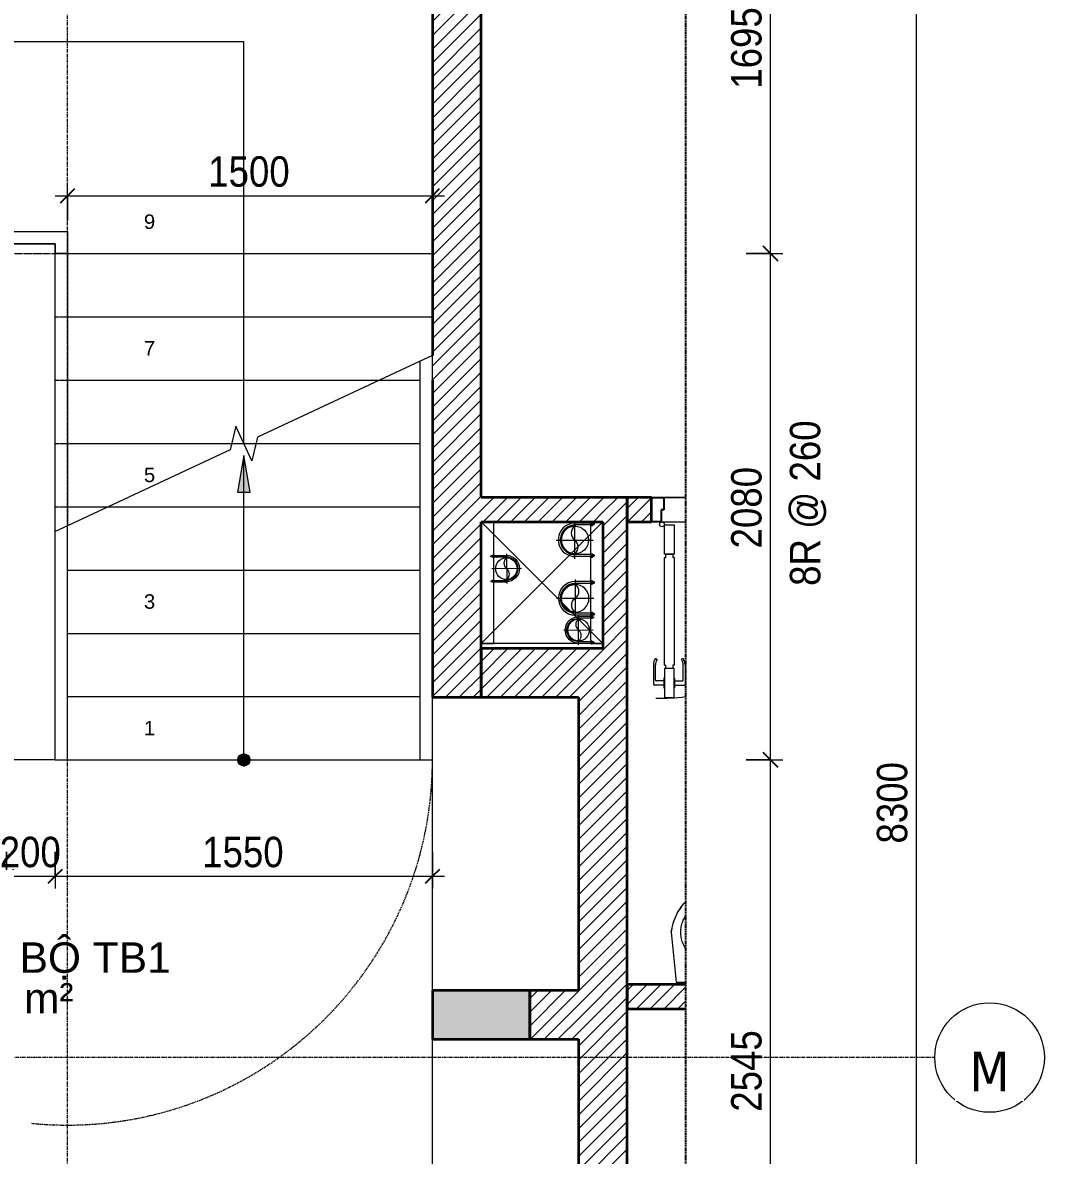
# Model space of a CAD drawing. Header units: millimetres. Extents: x 39389 to 101854, y -4225 to 80933.
# Drawn here: x 71281 to 75478, y 72635 to 77287 of the extents above; entities that cross this region are included whole.
import ezdxf

# ---------------------------------------------------------------- set-up
doc = ezdxf.new("R2010")
doc.units = ezdxf.units.MM
for name, pattern in [('Dash - Tight', [4.5, 3, -1.5]), ('Demolished', [7.14375, 4.7625, -2.38125]), ('Grid Line', [22.225, 12.7, -3.175, 3.175, -3.175]), ('Hidden', [7.14375, 4.7625, -2.38125]), ('IMPORT-CENTER _2_', [40.64, 25.4, -5.08, 5.08, -5.08]), ('Overhead', [3.96875, 2.38125, -1.5875])]:
    doc.linetypes.add(name, pattern=pattern)
for name, color, linetype, lineweight in [('0-3', 250, 'Continuous', 18), ('0-5', 90, 'Continuous', 5), ('A-ANNO-DIMS', 211, 'Continuous', 9), ('A-ANNO-DIMS-50', 211, 'Continuous', 9), ('A-AREA-IDEN', 2, 'Continuous', 9), ('A-DETL-DEMO', 6, 'Demolished', 18), ('A-DETL-GENF-1', 92, 'Dash - Tight', 18), ('A-DETL-GENF-3', 92, 'Hidden', 25), ('A-DETL-GENF-4', 250, 'Continuous', 18), ('A-DOOR-2', 250, 'Continuous', 18), ('A-DOOR-3', 10, 'Continuous', 25), ('A-FLOR-1', 250, 'Continuous', 18), ('A-FLOR-HRAL', 11, 'Continuous', 18), ('A-WALL-1', 113, 'Continuous', 35), ('A-WALL-2', 7, 'Continuous', 35), ('A-WALL-PATT-1', 111, 'Continuous', 18), ('A-WALL-PATT-2', 254, 'Continuous', 18), ('G-IMPT', 8, 'Continuous', 18), ('G-IMPT-3', 8, 'IMPORT-CENTER _2_', 18), ('M-EQPM', 50, 'Continuous', 18), ('P-SANR-FIXT-1', 253, 'Continuous', 18), ('P-SANR-FIXT-2', 250, 'Continuous', 18), ('S-COLS-1', 9, 'Continuous', 5), ('S-COLS-2', 7, 'Continuous', 35), ('S-GRID-1', 1, 'Grid Line', 9), ('S-GRID-IDEN', 1, 'Continuous', 9), ('S-STRS', 31, 'Continuous', 18), ('S-STRS-ANNO', 31, 'Continuous', 18), ('S-STRS-MBND', 31, 'Overhead', 18), ('S-STRS-MBND-1', 31, 'Continuous', 18)]:
    doc.layers.add(name, color=color, linetype=linetype, lineweight=lineweight)
doc.styles.add('Arial', font='arial.ttf', dxfattribs={"height": 59.53})
doc.styles.add('Arial_4', font='arial.ttf', dxfattribs={"height": 125})
doc.styles.add('Tahoma_B', font='tahomabd.ttf', dxfattribs={"height": 162.5})
doc.styles.add('UTM Avo', font='', dxfattribs={"width": 0.9, "height": 125})
doc.styles.get('UTM Avo').set_extended_font_data('UTM Avo')
doc.dimstyles.new('1_Dim_chi_tiet_2_5', dxfattribs={"dimscale": 304.8, "dimtxt": 124.912619, "dimasz": 0.19685, "dimexe": 0.164042, "dimexo": 0.0625, "dimgap": 0.016404, "dimtad": 1, "dimdec": 0, "dimrnd": 5, "dimzin": 0, "dimdsep": 46, "dimtxsty": 'UTM Avo', "dimblk1": 'OBLIQUE', "dimblk2": 'OBLIQUE', "dimsah": 1, "dimcen": 0.09, "dimdle": 0.164042, "dimazin": 0, "dimtfac": 1, "dimtdec": 4, "dimtix": 1, "dimtmove": 0, "dimatfit": 3, "dimfxl": 0.328084, "dimfxlon": 1, "dimtvp": 1, "dimtolj": 1, "dimtzin": 0, "dimarcsym": 2})
pattern_1 = [(45, (0, 0), (-28.284271, 28.284271), [])]
pattern_2 = [(45, (27011.795, 0), (-28.284271, 28.284271), [])]

# ---------------------------------------------------------------- blocks, each defined once
blk = doc.blocks.new('NCV_TKTC_KET CAU_rvt-4-TKCS_THANG BỘ TB1 - MẶT BẰNG TẦNG 8')
at = {"layer": 'S-COLS-1'}
blk.add_hatch(color=256, dxfattribs=at).paths.add_polyline_path([(45952.6, 73111.9), (46352.6, 73111.9), (46352.6, 73311.9), (45952.6, 73311.9), (45952.6, 73151.1)])
at = {"layer": 'A-FLOR-1'}
for p, q in [((44402.6, 74259), (44202.6, 74259)), ((45952.6, 73311.9), (45952.6, 74259)), ((45952.6, 72361.9), (45952.6, 73111.9))]:
    blk.add_line(p, q, dxfattribs=at)
at = {"layer": 'S-COLS-2'}
for p, q in [((45952.6, 73311.9), (45952.6, 73111.9)), ((46352.6, 73311.9), (45952.6, 73311.9)), ((46352.6, 73111.9), (46352.6, 73311.9)), ((45952.6, 73111.9), (46352.6, 73111.9))]:
    blk.add_line(p, q, dxfattribs=at)
blk = doc.blocks.new('DOOR_CW_01 CANH MO-PANEL KINH - DIG_02-800x2200-CỬA NHÔM KÍNH-401063-TKCS_THANG BỘ TB1 - MẶT BẰNG TẦNG 8')
at = {"layer": 'A-DETL-GENF-4'}
for p, q in [((-347, -182), (-347, -62)), ((-347, -62), (-307, -62)), ((-307, -62), (-307, -182)), ((-307, -182), (-347, -182)), ((-341, -196), (-341, -182)), ((-341, -182), (-313, -182)), ((-313, -182), (-313, -196)), ((-347, -196), (-341, -196)), ((-347, -638), (-347, -196)), ((-307, -196), (-313, -196)), ((-307, -196), (-307, -638)), ((-392, -637), (-392, -716.5)), ((-384, -699.5), (-384, -637)), ((-383.9, -611.2), (-377.3, -615.8)), ((-347, -638), (-341, -638)), ((-341, -652), (-341, -638)), ((-307, -638), (-313, -638)), ((-313, -638), (-313, -652)), ((-270.1, -611.2), (-276.7, -615.8)), ((-270, -699.5), (-270, -637)), ((-262, -637), (-262, -716.5)), ((-349, -692.2), (-349, -731.8)), ((-347, -692.2), (-349, -692.2)), ((-307, -652), (-347, -652)), ((-347, -652), (-347, -772)), ((-347, -692.2), (-347, -731.8)), ((-313, -652), (-341, -652)), ((-307, -772), (-307, -652)), ((-307, -692.2), (-307, -731.8)), ((-307, -692.2), (-305, -692.2)), ((-305, -692.2), (-305, -731.8)), ((-349, -720.5), (-388, -720.5)), ((-349, -703.5), (-380, -703.5)), ((-349, -731.8), (-347, -731.8)), ((-305, -731.8), (-307, -731.8)), ((-305, -703.5), (-274, -703.5)), ((-305, -720.5), (-266, -720.5)), ((-347, -772), (-307, -772))]:
    blk.add_line(p, q, dxfattribs=at)
blk.add_circle((-357, -60), 10, dxfattribs=at)
for centre, radius, start, end in [((-347, -637), 45, 145, 180), ((-347, -637), 37, 145, 180), ((-307, -637), 37, 0, 35), ((-307, -637), 45, 360, 35), ((-388, -716.5), 4, 180, 270), ((-380, -699.5), 4, 180, 270), ((-274, -699.5), 4, 270, 0), ((-266, -716.5), 4, 270, 0), ((-357, -60), 714, 268, 277.8012)]:
    blk.add_arc(centre, radius, start, end, dxfattribs=at)
at = {"layer": 'A-DOOR-2'}
blk.add_line((-357, -50), (-332, -50), dxfattribs=at)
at = {"layer": 'A-DOOR-3'}
for p, q in [((-400, -50), (-400, 50)), ((-400, 50), (-350, 50)), ((-350, 50), (-350, 0)), ((-360, 0), (-360, -50)), ((-350, 0), (-360, 0)), ((-360, -50), (-400, -50))]:
    blk.add_line(p, q, dxfattribs=at)
blk = doc.blocks.new('bonruatreo - Chậu rửa-401074-TKCS_THANG BỘ TB1 - MẶT BẰNG TẦNG 8')
at = {"layer": 'P-SANR-FIXT-1'}
for p, q in [((165, 0), (160.3, 0)), ((198.4, 0), (160.3, 0)), ((218.6, -205), (198.4, 0))]:
    blk.add_line(p, q, dxfattribs=at)
at = {"layer": 'P-SANR-FIXT-1', "flags": 128}
blk.add_lwpolyline([(218.6, -205), (209.7, -246.6), (192.9, -285.8), (168.9, -321), (160.3, -329.5)], dxfattribs=at)
at = {"layer": 'P-SANR-FIXT-1'}
blk.add_arc((0, -180), 220, 316.9726, 353.475, dxfattribs=at)
for points, knots in [([(160.4, -139), (161, -139.8), (165.4, -147), (172.4, -161.2), (178.6, -182.7), (180, -197.6), (180, -205)], [-0.1361954, -0.1361954, -0.1361954, -0.1361954, -0.1304348, -0.0869565, -0.0434783, 0, 0, 0, 0]), ([(180, -205), (180, -212.4), (178.6, -227.3), (172.4, -248.8), (165.4, -263), (161, -270.2), (160.4, -271)], [-1, -1, -1, -1, -0.9565217, -0.9130435, -0.8695652, -0.8638046, -0.8638046, -0.8638046, -0.8638046])]:
    blk.add_open_spline(points, degree=3, knots=knots, dxfattribs=at)
blk = doc.blocks.new('NCV_TKTC_TANG 6 - 8_rvt-11-TKCS_THANG BỘ TB1 - MẶT BẰNG TẦNG 8')
at = {"layer": 'A-WALL-PATT-2'}
h = blk.add_hatch(dxfattribs=at)
h.set_pattern_fill('FP_1', color=256, style=0, pattern_type=2)
h.set_pattern_definition(pattern_1)
h.paths.add_polyline_path([(46852.6, 75236.9), (46852.6, 75336.9), (46752.6, 75336.9), (46752.6, 75236.9)])
h = blk.add_hatch(dxfattribs=at)
h.set_pattern_fill('FP_1', color=256, style=0, pattern_type=2)
h.set_pattern_definition(pattern_1)
h.paths.add_polyline_path([(46752.6, 73236.9), (46992.3, 73236.9), (46992.3, 73336.9), (46752.6, 73336.9)])
at = {"layer": 'A-FLOR-1'}
for p, q in [((46902.6, 75336.9), (46992.3, 75336.9)), ((46992.3, 75336.9), (46902.6, 75336.9)), ((46892.6, 75236.9), (46992.3, 75236.9))]:
    blk.add_line(p, q, dxfattribs=at)
at = {"layer": 'A-WALL-2'}
for p, q in [((46852.6, 75336.9), (46752.6, 75336.9)), ((46752.6, 75336.9), (46752.6, 75236.9)), ((46852.6, 75236.9), (46852.6, 75336.9)), ((46752.6, 75236.9), (46852.6, 75236.9)), ((46992.3, 73336.9), (46752.6, 73336.9)), ((46752.6, 73336.9), (46752.6, 73236.9)), ((46752.6, 73236.9), (46992.3, 73236.9))]:
    blk.add_line(p, q, dxfattribs=at)
at = {"layer": 'A-DOOR-2'}
blk.add_blockref('DOOR_CW_01 CANH MO-PANEL KINH - DIG_02-800x2200-CỬA NHÔM KÍNH-401063-TKCS_THANG BỘ TB1 - MẶT BẰNG TẦNG 8', (47252.6, 75286.9), dxfattribs=at)
at = {"layer": 'P-SANR-FIXT-2', "rotation": 180}
blk.add_blockref('bonruatreo - Chậu rửa-401074-TKCS_THANG BỘ TB1 - MẶT BẰNG TẦNG 8', (47152.6, 73346.9), dxfattribs=at)
blk = doc.blocks.new('Top Rail Type - Top Rail_Internal_-946822-TKCS_THANG BỘ TB1 - MẶT BẰNG TẦNG 8')
at = {"layer": 'A-FLOR-HRAL'}
for p, q in [((44152.6, 76379.4), (44152.6, 76429.4)), ((44152.6, 76429.4), (44453, 76429.4)), ((44453, 76429.4), (44453, 76339)), ((44152.6, 76379.4), (44202.6, 76379.4)), ((44152.6, 76339), (44152.6, 76379.4)), ((44403, 76379.4), (44202.6, 76379.4)), ((44202.6, 76379.4), (44202.6, 76339)), ((44403, 76339), (44403, 76379.4)), ((44152.6, 76339), (44202.6, 76339)), ((44152.6, 74259), (44152.6, 76339)), ((44202.6, 76339), (44202.6, 74259)), ((44403, 75197.8), (44403, 76339)), ((44453, 76339), (44403, 76339)), ((44453, 76339), (44453, 75221.1)), ((44202.6, 74259), (44152.6, 74259))]:
    blk.add_line(p, q, dxfattribs=at)
blk = doc.blocks.new('Top Rail Type - Top Rail_Internal_-947424-TKCS_THANG BỘ TB1 - MẶT BẰNG TẦNG 8')
at = {"layer": 'A-FLOR-HRAL'}
for p, q in [((45952.2, 75920.2), (45902.2, 75896.9)), ((45902.2, 74259), (45902.2, 75896.9)), ((45952.2, 74259), (45952.2, 75920.2)), ((45902.2, 74259), (45952.2, 74259))]:
    blk.add_line(p, q, dxfattribs=at)
blk = doc.blocks.new('Top Rail Type - Top Rail_Internal_-947440-TKCS_THANG BỘ TB1 - MẶT BẰNG TẦNG 8')
at = {"layer": 'A-FLOR-HRAL'}
for p, q in [((44453, 75221.1), (44403, 75197.8)), ((44403, 74259), (44403, 75197.8)), ((44453, 74259), (44453, 75221.1)), ((44403, 74259), (44453, 74259))]:
    blk.add_line(p, q, dxfattribs=at)
blk = doc.blocks.new('TKTC_XREF_251221_MB TANG 2-7 - TKTC_XREF_260130_MB TANG 2-5_dwg_CUM U_DN100-4746796-TKCS_THANG BỘ TB1 - MẶT BẰNG TẦNG 8')
at = {"layer": 'G-IMPT'}
blk.add_hatch(color=256, dxfattribs=at).paths.add_polyline_path([(0, 61), (0, 57), (14.8, 55.1), (28.5, 49.4), (40.3, 40.3), (49.4, 28.5), (55.1, 14.8), (57, 0), (55.1, -14.8), (49.4, -28.5), (40.3, -40.3), (28.5, -49.4), (14.8, -55.1), (0, -57), (0, -61), (15.8, -58.9), (30.5, -52.8), (43.1, -43.1), (52.8, -30.5), (58.9, -15.8), (61, 0), (58.9, 15.8), (52.8, 30.5), (43.1, 43.1), (30.5, 52.8), (15.8, 58.9)])
for p, q in [((-79.1, 66.6), (-79.1, 63.4)), ((-76.6, 66.6), (-76.6, 63.4)), ((-74.6, 66.6), (-74.6, 63.4)), ((-72.7, 69.3), (-72.7, 60.7)), ((-66.9, 67.9), (-71.7, 67.9)), ((-66.9, 62.1), (-71.7, 62.1)), ((-65, 69), (0, 69)), ((-79.1, -63.4), (-79.1, -66.6)), ((-76.6, -63.4), (-76.6, -66.6)), ((-74.6, -63.4), (-74.6, -66.6)), ((-72.7, -60.7), (-72.7, -69.3)), ((-66.9, -62.1), (-71.7, -62.1)), ((-66.9, -67.9), (-71.7, -67.9)), ((-65, -69), (0, -69))]:
    blk.add_line(p, q, dxfattribs=at)
at = {"layer": 'G-IMPT', "flags": 128}
for points in [[(-72.7, 67.6), (-78.1, 67.6), (-78.1, 62.4), (-72.7, 62.4)], [(-71.7, 59.2), (-66.9, 59.2), (-66.9, 70.8), (-71.7, 70.8)], [(-66.9, 70.8), (-66.9, 72.7), (-65, 72.7), (-65, 57.3), (-66.9, 57.3), (-66.9, 59.2)], [(-65, 61), (0, 61), (0, 57)], [(-72.7, -62.4), (-78.1, -62.4), (-78.1, -67.6), (-72.7, -67.6)], [(-71.7, -70.8), (-66.9, -70.8), (-66.9, -59.2), (-71.7, -59.2)], [(-66.9, -59.2), (-66.9, -57.3), (-65, -57.3), (-65, -72.7), (-66.9, -72.7), (-66.9, -70.8)], [(-65, -61), (0, -61), (0, -57)]]:
    blk.add_lwpolyline(points, dxfattribs=at)
at = {"layer": 'G-IMPT'}
for centre, radius, start, end in [((-78.1, 66.6), 0.96, 90, 180), ((-78.1, 63.4), 0.96, 180, 270), ((-71.1, 69.3), 1.56, 112.6199, 247.3801), ((-67.9, 65), 4.8, 143.1301, 216.8699), ((-71.1, 60.7), 1.56, 112.6199, 247.3801), ((0, 0), 69, 270, 90), ((0, 0), 61, 270, 90), ((0, 0), 57, 270, 90), ((-78.1, -63.4), 0.96, 90, 180), ((-78.1, -66.6), 0.96, 180, 270), ((-71.1, -60.7), 1.56, 112.6199, 247.3801), ((-67.9, -65), 4.8, 143.1301, 216.8699), ((-71.1, -69.3), 1.56, 112.6199, 247.3801)]:
    blk.add_arc(centre, radius, start, end, dxfattribs=at)
blk = doc.blocks.new('TKTC_XREF_251221_MB TANG 2-7 - TKTC_XREF_260130_MB TANG 2-5_dwg_$cc-4746806-TKCS_THANG BỘ TB1 - MẶT BẰNG TẦNG 8')
at = {"layer": 'G-IMPT-3'}
for p, q in [((0, -0.673), (0, 0.673)), ((-0.673, 0), (0.673, 0))]:
    blk.add_line(p, q, dxfattribs=at)
at = {"layer": 'M-EQPM'}
blk.add_circle((0, 0), 0.5, dxfattribs=at)
for centre, radius, start, end in [((0, 0), 0.5, 90, 270), ((0.188, 0.25), 0.313, 126.8699, 233.1301), ((-0.188, -0.25), 0.313, 306.8699, 53.1301)]:
    blk.add_arc(centre, radius, start, end, dxfattribs=at)
blk = doc.blocks.new('TKTC_XREF_251221_MB TANG 2-7 - TKTC_XREF_260130_MB TANG 2-5_dwg_$cc-4746802-TKCS_THANG BỘ TB1 - MẶT BẰNG TẦNG 8')
at = {"layer": 'G-IMPT-3'}
for p, q in [((0, -0.673), (0, 0.673)), ((-0.673, 0), (0.673, 0))]:
    blk.add_line(p, q, dxfattribs=at)
at = {"layer": 'M-EQPM'}
blk.add_circle((0, 0), 0.5, dxfattribs=at)
for centre, radius, start, end in [((0, 0), 0.5, 90, 270), ((0.188, 0.25), 0.313, 126.8699, 233.1301), ((-0.188, -0.25), 0.313, 306.8699, 53.1301)]:
    blk.add_arc(centre, radius, start, end, dxfattribs=at)
blk = doc.blocks.new('TKTC_XREF_251221_MB TANG 2-7 - TKTC_XREF_260130_MB TANG 2-5_dwg_CUM U_DN100-4746799-TKCS_THANG BỘ TB1 - MẶT BẰNG TẦNG 8')
at = {"layer": 'G-IMPT'}
blk.add_hatch(color=256, dxfattribs=at).paths.add_polyline_path([(0, 61), (15.8, 58.9), (30.5, 52.8), (43.1, 43.1), (52.8, 30.5), (58.9, 15.8), (61, 0), (58.9, -15.8), (52.8, -30.5), (43.1, -43.1), (30.5, -52.8), (15.8, -58.9), (0, -61), (0, -57), (14.8, -55.1), (28.5, -49.4), (40.3, -40.3), (49.4, -28.5), (55.1, -14.8), (57, 0), (55.1, 14.8), (49.4, 28.5), (40.3, 40.3), (28.5, 49.4), (14.8, 55.1), (0, 57)])
for p, q in [((-79.1, 66.6), (-79.1, 63.4)), ((-76.6, 66.6), (-76.6, 63.4)), ((-74.6, 66.6), (-74.6, 63.4)), ((-72.7, 69.3), (-72.7, 60.7)), ((-66.9, 67.9), (-71.7, 67.9)), ((-66.9, 62.1), (-71.7, 62.1)), ((-65, 69), (0, 69)), ((-79.1, -63.4), (-79.1, -66.6)), ((-76.6, -63.4), (-76.6, -66.6)), ((-74.6, -63.4), (-74.6, -66.6)), ((-72.7, -60.7), (-72.7, -69.3)), ((-66.9, -62.1), (-71.7, -62.1)), ((-66.9, -67.9), (-71.7, -67.9)), ((-65, -69), (0, -69))]:
    blk.add_line(p, q, dxfattribs=at)
at = {"layer": 'G-IMPT', "flags": 128}
for points in [[(-72.7, 67.6), (-78.1, 67.6), (-78.1, 62.4), (-72.7, 62.4)], [(-71.7, 59.2), (-66.9, 59.2), (-66.9, 70.8), (-71.7, 70.8)], [(-66.9, 70.8), (-66.9, 72.7), (-65, 72.7), (-65, 57.3), (-66.9, 57.3), (-66.9, 59.2)], [(-65, 61), (0, 61), (0, 57)], [(-66.9, -59.2), (-66.9, -57.3), (-65, -57.3), (-65, -72.7), (-66.9, -72.7), (-66.9, -70.8)], [(-65, -61), (0, -61), (0, -57)], [(-72.7, -62.4), (-78.1, -62.4), (-78.1, -67.6), (-72.7, -67.6)], [(-71.7, -70.8), (-66.9, -70.8), (-66.9, -59.2), (-71.7, -59.2)]]:
    blk.add_lwpolyline(points, dxfattribs=at)
at = {"layer": 'G-IMPT'}
for centre, radius, start, end in [((-78.1, 66.6), 0.96, 90, 180), ((-78.1, 63.4), 0.96, 180, 270), ((-71.1, 69.3), 1.56, 112.61986, 247.38014), ((-67.9, 65), 4.8, 143.1301, 216.8699), ((-71.1, 60.7), 1.56, 112.61986, 247.38014), ((0, 0), 69, 270, 90), ((0, 0), 61, 270, 90), ((0, 0), 57, 270, 90), ((-78.1, -63.4), 0.96, 90, 180), ((-78.1, -66.6), 0.96, 180, 270), ((-71.1, -60.7), 1.56, 112.61986, 247.38014), ((-67.9, -65), 4.8, 143.1301, 216.8699), ((-71.1, -69.3), 1.56, 112.61986, 247.38014)]:
    blk.add_arc(centre, radius, start, end, dxfattribs=at)
blk = doc.blocks.new('TKTC_XREF_251221_MB TANG 2-7 - TKTC_XREF_260130_MB TANG 2-5_dwg_$cc-4746807-TKCS_THANG BỘ TB1 - MẶT BẰNG TẦNG 8')
at = {"layer": 'G-IMPT-3'}
for p, q in [((0, -0.673), (0, 0.66)), ((-0.673, 0), (0.673, 0))]:
    blk.add_line(p, q, dxfattribs=at)
at = {"layer": 'M-EQPM'}
blk.add_circle((0, 0), 0.5, dxfattribs=at)
for centre, radius, start, end in [((0, 0), 0.5, 90, 270), ((0.188, 0.25), 0.313, 126.8699, 233.1301), ((-0.188, -0.25), 0.313, 306.8699, 53.1301)]:
    blk.add_arc(centre, radius, start, end, dxfattribs=at)
blk = doc.blocks.new('TKTC_XREF_251221_MB TANG 2-7 - TKTC_XREF_260130_MB TANG 2-5_dwg_$cc-4746801-TKCS_THANG BỘ TB1 - MẶT BẰNG TẦNG 8')
at = {"layer": 'G-IMPT-3'}
for p, q in [((0, -0.673), (0, 0.673)), ((-0.673, 0), (0.673, 0))]:
    blk.add_line(p, q, dxfattribs=at)
at = {"layer": 'M-EQPM'}
blk.add_circle((0, 0), 0.5, dxfattribs=at)
for centre, radius, start, end in [((0, 0), 0.5, 90, 270), ((0.188, 0.25), 0.313, 126.8699, 233.1301), ((-0.188, -0.25), 0.313, 306.8699, 53.1301)]:
    blk.add_arc(centre, radius, start, end, dxfattribs=at)
blk = doc.blocks.new('TKTC_XREF_251221_MB TANG 2-7 - TKTC_XREF_251221_MB TANG 2-7-2039446-TKCS_THANG BỘ TB1 - MẶT BẰNG TẦNG 8')
at = {"layer": 'M-EQPM'}
for p, q in [((12501.3, 57499), (12501.3, 57998.8)), ((12501.3, 57998.8), (12551.1, 57998.5)), ((12551.1, 57998.5), (12551.1, 57498.6)), ((12951.3, 57499), (12951.3, 57998.8)), ((12951.3, 57998.8), (13000, 57998.5)), ((12551.1, 57498.6), (12501.3, 57499)), ((13000, 57498.6), (12951.3, 57499))]:
    blk.add_line(p, q, dxfattribs=at)
for name, p, xscale, yscale, zscale, rotation in [('TKTC_XREF_251221_MB TANG 2-7 - TKTC_XREF_260130_MB TANG 2-5_dwg_$cc-4746807-TKCS_THANG BỘ TB1 - MẶT BẰNG TẦNG 8', (12884.4, 57925.4), 113.7150000000092, 113.7150000000092, 113.7150000000092, 359.9990086636432), ('TKTC_XREF_251221_MB TANG 2-7 - TKTC_XREF_260130_MB TANG 2-5_dwg_CUM U_DN100-4746796-TKCS_THANG BỘ TB1 - MẶT BẰNG TẦNG 8', (12886.2, 57926.3), 0.9975000000000005, 0.9975000000000005, 0.9975000000000005, 180.000991338195), ('TKTC_XREF_251221_MB TANG 2-7 - TKTC_XREF_260130_MB TANG 2-5_dwg_$cc-4746802-TKCS_THANG BỘ TB1 - MẶT BẰNG TẦNG 8', (12604.8, 57808), 90.00000000005119, 90.00000000005119, 90.00000000005119, 180.3740267799373), ('TKTC_XREF_251221_MB TANG 2-7 - TKTC_XREF_260130_MB TANG 2-5_dwg_CUM U_DN100-4746796-TKCS_THANG BỘ TB1 - MẶT BẰNG TẦNG 8', (12886.3, 57686.2), 0.9974999999999965, 0.9974999999999965, 0.9974999999999965, 180.0009913385626), ('TKTC_XREF_251221_MB TANG 2-7 - TKTC_XREF_260130_MB TANG 2-5_dwg_$cc-4746801-TKCS_THANG BỘ TB1 - MẶT BẰNG TẦNG 8', (12900.2, 57556), 90.00000000005119, 90.00000000005119, 90.00000000005119, 0.3740267799372842)]:
    blk.add_blockref(name, p, dxfattribs=dict(xscale=xscale, yscale=yscale, zscale=zscale, rotation=rotation))
at = {"extrusion": (0, 0, -1)}
for name, p, xscale, yscale, zscale, rotation in [('TKTC_XREF_251221_MB TANG 2-7 - TKTC_XREF_260130_MB TANG 2-5_dwg_CUM U_DN100-4746799-TKCS_THANG BỘ TB1 - MẶT BẰNG TẦNG 8', (-12602.8, 57808), 0.7894736842105242, 0.7894736842105242, -0.7894736842105242, 179.6259732184666), ('TKTC_XREF_251221_MB TANG 2-7 - TKTC_XREF_260130_MB TANG 2-5_dwg_$cc-4746806-TKCS_THANG BỘ TB1 - MẶT BẰNG TẦNG 8', (-12886.3, 57686.2), 113.7150000000092, 113.7150000000092, -113.7150000000092, 179.9990086636432), ('TKTC_XREF_251221_MB TANG 2-7 - TKTC_XREF_260130_MB TANG 2-5_dwg_CUM U_DN100-4746799-TKCS_THANG BỘ TB1 - MẶT BẰNG TẦNG 8', (-12900.2, 57556), 0.7894736842105242, 0.7894736842105242, -0.7894736842105242, 359.6259732184666)]:
    blk.add_blockref(name, p, dxfattribs=dict(at, xscale=xscale, yscale=yscale, zscale=zscale, rotation=rotation))
blk = doc.blocks.new('BORDER VIEW - BORDER VIEW-3754246-TKCS_THANG BỘ TB1 - MẶT BẰNG TẦNG 8')
at = {"layer": 'A-DETL-GENF-3'}
blk.add_line((5339.7, 9642.6), (5339.7, 150), dxfattribs=at)
blk = doc.blocks.new('Grid - M_Grid Head - Circle-353313-TKCS_THANG BỘ TB1 - MẶT BẰNG TẦNG 8')
at = {"layer": 'S-GRID-IDEN'}
blk.add_circle((0, 0), 4.5, dxfattribs=at)
blk = doc.blocks.new('DIMBLOCK127-TKCS_THANG BỘ TB1 - MẶT BẰNG TẦNG 8')
at = {"layer": 'A-ANNO-DIMS-50'}
for p, q in [((71214.8, 73881.2), (71214.8, 73731.2)), ((71214.8, 73781.2), (71214.8, 73881.2)), ((71414.8, 73881.2), (71414.8, 73731.2)), ((71414.8, 73781.2), (71414.8, 73881.2)), ((71214.8, 73781.2), (71414.8, 73781.2))]:
    blk.add_line(p, q, dxfattribs=at)
at = {"layer": 'A-ANNO-DIMS-50', "lineweight": 25}
for p, q in [((71214.8, 73781.2), (71244.8, 73811.2)), ((71414.8, 73781.2), (71444.8, 73811.2)), ((71214.8, 73781.2), (71184.8, 73751.2)), ((71414.8, 73781.2), (71384.8, 73751.2))]:
    blk.add_line(p, q, dxfattribs=at)
at = {"layer": 'A-ANNO-DIMS-50', "color": 0, "insert": (71186.4, 73943.6), "char_height": 125, "width": 308.118, "attachment_point": 1, "line_spacing_factor": 1.110334, "style": 'UTM Avo'}
blk.add_mtext('200', dxfattribs=at)
blk = doc.blocks.new('_Oblique')
at = {"color": 0, "linetype": 'ByBlock', "lineweight": -2}
blk.add_line((-0.5, -0.5), (0.5, 0.5), dxfattribs=at)
blk = doc.blocks.new('DIMBLOCK128-TKCS_THANG BỘ TB1 - MẶT BẰNG TẦNG 8')
at = {"layer": 'A-ANNO-DIMS-50'}
for p, q in [((71414.8, 73881.2), (71414.8, 73731.2)), ((71414.8, 73781.2), (71414.8, 73881.2)), ((72964.4, 73881.2), (72964.4, 73731.2)), ((72964.4, 73781.2), (72964.4, 73881.2)), ((71414.8, 73781.2), (73014.4, 73781.2))]:
    blk.add_line(p, q, dxfattribs=at)
at = {"layer": 'A-ANNO-DIMS-50', "lineweight": 25}
for p, q in [((71414.8, 73781.2), (71444.8, 73811.2)), ((72964.4, 73781.2), (72994.4, 73811.2)), ((71414.8, 73781.2), (71384.8, 73751.2)), ((72964.4, 73781.2), (72934.4, 73751.2))]:
    blk.add_line(p, q, dxfattribs=at)
at = {"layer": 'A-ANNO-DIMS-50', "color": 0, "insert": (72018.4, 73943.6), "char_height": 125, "width": 410.824, "attachment_point": 1, "line_spacing_factor": 1.110334, "style": 'UTM Avo'}
blk.add_mtext('1550', dxfattribs=at)
blk = doc.blocks.new('DIMBLOCK131-TKCS_THANG BỘ TB1 - MẶT BẰNG TẦNG 8')
at = {"layer": 'A-ANNO-DIMS-50'}
for p, q in [((74253.8, 74259), (74403.8, 74259)), ((74353.8, 74259), (74253.8, 74259)), ((74353.8, 71711.9), (74353.8, 74259)), ((74253.8, 71711.9), (74403.8, 71711.9)), ((74353.8, 71711.9), (74253.8, 71711.9))]:
    blk.add_line(p, q, dxfattribs=at)
at = {"layer": 'A-ANNO-DIMS-50', "lineweight": 25}
for p, q in [((74353.8, 74259), (74323.8, 74289)), ((74353.8, 74259), (74383.8, 74229)), ((74353.8, 71711.9), (74323.8, 71741.9)), ((74353.8, 71711.9), (74383.8, 71681.9))]:
    blk.add_line(p, q, dxfattribs=at)
at = {"layer": 'A-ANNO-DIMS-50', "color": 0, "insert": (74191.4, 72814.3), "char_height": 125, "width": 410.824, "attachment_point": 1, "rotation": 90, "line_spacing_factor": 1.110334, "style": 'UTM Avo'}
blk.add_mtext('2545', dxfattribs=at)
blk = doc.blocks.new('DIMBLOCK132-TKCS_THANG BỘ TB1 - MẶT BẰNG TẦNG 8')
at = {"layer": 'A-ANNO-DIMS-50', "lineweight": 25}
for p, q in [((74353.8, 76339), (74323.8, 76369)), ((74353.8, 76339), (74383.8, 76309)), ((74353.8, 74259), (74323.8, 74289)), ((74353.8, 74259), (74383.8, 74229))]:
    blk.add_line(p, q, dxfattribs=at)
at = {"layer": 'A-ANNO-DIMS-50'}
for p, q in [((74253.8, 76339), (74403.8, 76339)), ((74353.8, 76339), (74253.8, 76339)), ((74353.8, 74259), (74353.8, 76339)), ((74253.8, 74259), (74403.8, 74259)), ((74353.8, 74259), (74253.8, 74259))]:
    blk.add_line(p, q, dxfattribs=at)
at = {"layer": 'A-ANNO-DIMS-50', "color": 0, "char_height": 125, "attachment_point": 1, "rotation": 90, "line_spacing_factor": 1.110334, "style": 'UTM Avo'}
for s, insert, width in [('8R @ 260', (74432.8, 74974), 780.01), ('2080', (74191.4, 75127.8), 410.824)]:
    blk.add_mtext(s, dxfattribs=dict(at, insert=insert, width=width))
blk = doc.blocks.new('DIMBLOCK133-TKCS_THANG BỘ TB1 - MẶT BẰNG TẦNG 8')
at = {"layer": 'A-ANNO-DIMS-50', "lineweight": 25}
for p, q in [((74353.8, 78034.9), (74323.8, 78064.9)), ((74353.8, 78034.9), (74383.8, 78004.9)), ((74353.8, 76339), (74323.8, 76369)), ((74353.8, 76339), (74383.8, 76309))]:
    blk.add_line(p, q, dxfattribs=at)
at = {"layer": 'A-ANNO-DIMS-50'}
for p, q in [((74253.8, 78034.9), (74403.8, 78034.9)), ((74353.8, 78034.9), (74253.8, 78034.9)), ((74353.8, 76339), (74353.8, 78034.9)), ((74253.8, 76339), (74403.8, 76339)), ((74353.8, 76339), (74253.8, 76339))]:
    blk.add_line(p, q, dxfattribs=at)
at = {"layer": 'A-ANNO-DIMS-50', "color": 0, "insert": (74191.4, 77015.8), "char_height": 125, "width": 410.824, "attachment_point": 1, "rotation": 90, "line_spacing_factor": 1.110334, "style": 'UTM Avo'}
blk.add_mtext('1695', dxfattribs=at)
blk = doc.blocks.new('DIMBLOCK140-TKCS_THANG BỘ TB1 - MẶT BẰNG TẦNG 8')
at = {"layer": 'A-ANNO-DIMS-50', "lineweight": 25}
for p, q in [((74952.6, 78236.9), (74922.6, 78266.9)), ((74952.6, 78236.9), (74982.6, 78206.9)), ((74952.6, 69936.9), (74922.6, 69966.9)), ((74952.6, 69936.9), (74982.6, 69906.9))]:
    blk.add_line(p, q, dxfattribs=at)
at = {"layer": 'A-ANNO-DIMS-50'}
for p, q in [((74952.6, 69886.9), (74952.6, 78286.9)), ((74852.6, 78236.9), (75002.6, 78236.9)), ((74952.6, 78236.9), (74852.6, 78236.9)), ((74852.6, 69936.9), (75002.6, 69936.9)), ((74952.6, 69936.9), (74852.6, 69936.9))]:
    blk.add_line(p, q, dxfattribs=at)
at = {"layer": 'A-ANNO-DIMS-50', "color": 0, "insert": (74790.2, 73915.8), "char_height": 125, "width": 410.824, "attachment_point": 1, "rotation": 90, "line_spacing_factor": 1.110334, "style": 'UTM Avo'}
blk.add_mtext('8300', dxfattribs=at)
blk = doc.blocks.new('DIMBLOCK142-TKCS_THANG BỘ TB1 - MẶT BẰNG TẦNG 8')
at = {"layer": 'A-ANNO-DIMS-50'}
for p, q in [((71464.8, 76476), (71464.8, 76626)), ((72964, 76476), (72964, 76626)), ((71414.8, 76576), (73014, 76576)), ((71464.8, 76576), (71464.8, 76476)), ((72964, 76576), (72964, 76476))]:
    blk.add_line(p, q, dxfattribs=at)
at = {"layer": 'A-ANNO-DIMS-50', "lineweight": 25}
for p, q in [((71464.8, 76576), (71434.8, 76546)), ((71464.8, 76576), (71494.8, 76606)), ((72964, 76576), (72934, 76546)), ((72964, 76576), (72994, 76606))]:
    blk.add_line(p, q, dxfattribs=at)
at = {"layer": 'A-ANNO-DIMS-50', "color": 0, "insert": (72043.2, 76738.4), "char_height": 125, "width": 410.824, "attachment_point": 1, "line_spacing_factor": 1.110334, "style": 'UTM Avo'}
blk.add_mtext('1500', dxfattribs=at)

msp = doc.modelspace()

# ---------------------------------------------------------------- hatches: boundary and pattern name
at = {"layer": 'A-WALL-PATT-1'}
h = msp.add_hatch(dxfattribs=at)
h.set_pattern_fill('FP_1', color=256, style=0, pattern_type=2)
h.set_pattern_definition(pattern_2)
h.paths.add_polyline_path([(72964.4, 74516.9), (73164.4, 74516.9), (73164.4, 77936.9), (72964.4, 77936.9), (72964.4, 75027.7)])
h = msp.add_hatch(dxfattribs=at)
h.set_pattern_fill('FP_1', color=256, style=0, pattern_type=2)
h.set_pattern_definition(pattern_2)
h.paths.add_polyline_path([(73664.4, 75237.4), (73664.4, 75337.4), (73164.4, 75337.4), (73164.4, 75237.4), (73363, 75237.4)])
h = msp.add_hatch(dxfattribs=at)
h.set_pattern_fill('FP_1', color=256, style=0, pattern_type=2)
h.set_pattern_definition(pattern_2)
h.paths.add_polyline_path([(73764.4, 74516.9), (73764.4, 75337.4), (73664.4, 75337.4), (73664.4, 74516.9), (73703.2, 74516.9)])
h = msp.add_hatch(dxfattribs=at)
h.set_pattern_fill('FP_1', color=256, style=0, pattern_type=2)
h.set_pattern_definition(pattern_2)
h.paths.add_polyline_path([(73164.4, 74516.9), (73664.4, 74516.9), (73664.4, 74716.9), (73164.4, 74716.9)])
h = msp.add_hatch(dxfattribs=at)
h.set_pattern_fill('FP_1', color=256, style=0, pattern_type=2)
h.set_pattern_definition(pattern_2)
h.paths.add_polyline_path([(73764.4, 70036.9), (73764.4, 70195.3), (73564.4, 70195.3), (73564.4, 70036.9)])
h.paths.add_polyline_path([(73564.4, 71285.3), (73764.4, 71285.3), (73764.4, 71511.9), (73564.4, 71511.9)])
h.paths.add_polyline_path([(73717.6, 71711.9), (73764.4, 71711.9), (73764.4, 74516.9), (73564.4, 74516.9), (73564.4, 71711.9), (73685.1, 71711.9)])
h = msp.add_hatch(dxfattribs=at)
h.set_pattern_fill('FP_1', color=256, style=0, pattern_type=2)
h.set_pattern_definition(pattern_2)
h.paths.add_polyline_path([(73564.4, 73111.9), (73564.4, 73311.9), (73364.4, 73311.9), (73364.4, 73111.9)])
at = {"layer": 'S-STRS-ANNO'}
for points in [[(72215.8, 75359), (72189.4, 75509), (72162.9, 75359)], [(72189.4, 74234), (72207, 74241.3), (72214.4, 74259), (72207, 74276.7), (72189.4, 74284), (72171.7, 74276.7), (72164.4, 74259), (72171.7, 74241.3)]]:
    msp.add_hatch(color=256, dxfattribs=at).paths.add_polyline_path(points)
h = msp.add_hatch(color=256, dxfattribs=at)
edge = h.paths.add_edge_path()
edge.add_arc((72189.4, 74259), 25, 0, 360)

# ---------------------------------------------------------------- linework, layer by layer
at = {"layer": '0-3'}
for p, q in [((73164.4, 75237.4), (73664.4, 74737.4)), ((73664.4, 75237.4), (73164.4, 74737.4)), ((73164.4, 74737.4), (73164.4, 75237.4)), ((73664.4, 74737.4), (73164.4, 74737.4))]:
    msp.add_line(p, q, dxfattribs=at)
at = {"layer": 'A-DETL-DEMO'}
msp.add_arc((71464.8, 74259), 1499.6, 264.3283, 360, dxfattribs=at)
at = {"layer": 'A-WALL-1'}
for p, q in [((72964.4, 77936.9), (72964.4, 75920.4)), ((73164.4, 75337.4), (73164.4, 77936.9)), ((72964.4, 75819), (72964.4, 74516.9)), ((73764.4, 75337.4), (73164.4, 75337.4)), ((73764.4, 74516.9), (73764.4, 75337.4)), ((73164.4, 74516.9), (73164.4, 75237.4)), ((73164.4, 75237.4), (73664.4, 75237.4)), ((73664.4, 75237.4), (73664.4, 74716.9)), ((73664.4, 74716.9), (73164.4, 74716.9)), ((73164.4, 74716.9), (73164.4, 74516.9)), ((72964.4, 74516.9), (73164.4, 74516.9)), ((73164.4, 74516.9), (73564.4, 74516.9)), ((73564.4, 74516.9), (73564.4, 73311.9)), ((73764.4, 71711.9), (73764.4, 74516.9)), ((73564.4, 73311.9), (73364.4, 73311.9)), ((73364.4, 73311.9), (73364.4, 73111.9)), ((73364.4, 73111.9), (73564.4, 73111.9)), ((73564.4, 73111.9), (73564.4, 72361.9))]:
    msp.add_line(p, q, dxfattribs=at)
at = {"layer": 'S-GRID-1'}
for p, q in [((71464.4, 69877.8), (71464.4, 78861.2)), ((72964.4, 69877.8), (72964.4, 78861.2)), ((73778.4, 73036.9), (68817.2, 73036.9)), ((75028.4, 73036.9), (73778.4, 73036.9))]:
    msp.add_line(p, q, dxfattribs=at)
at = {"layer": 'S-STRS'}
for p, q in [((71214.8, 76379), (71414.4, 76379)), ((71414.4, 76379), (71414.4, 76339)), ((71414.4, 76079), (71414.4, 76339)), ((71464.8, 76339), (72964.4, 76339)), ((71414.4, 75819), (71414.4, 76079)), ((71464.8, 76079), (72964.4, 76079)), ((72964.4, 75819), (72964.4, 75920.4)), ((71414.4, 75559), (71414.4, 75819)), ((71464.8, 75819), (72746.9, 75819)), ((72746.9, 75819), (72914, 75819)), ((71414.4, 75299), (71414.4, 75559)), ((71464.8, 75559), (72139.1, 75559)), ((72139.1, 75559), (72189.4, 75559)), ((72189.4, 75559), (72239.6, 75559)), ((72239.6, 75559), (72914, 75559)), ((71414.4, 75197.6), (71414.4, 75299)), ((71464.8, 75299), (71631.8, 75299)), ((71631.8, 75299), (72914, 75299)), ((71414.4, 75039), (71414.4, 75197.6)), ((71414.4, 74779), (71414.4, 75039)), ((71464.8, 75039), (72914, 75039)), ((71414.4, 74519), (71414.4, 74779)), ((71464.8, 74779), (72914, 74779)), ((71414.4, 74259), (71414.4, 74519)), ((71464.8, 74519), (72914, 74519)), ((72964.4, 74259), (72964.4, 74516.9)), ((71464.8, 74259), (72914, 74259))]:
    msp.add_line(p, q, dxfattribs=at)
at = {"layer": 'S-STRS-ANNO'}
for p, q in [((72189.4, 77208), (70439.8, 77208)), ((72189.4, 76339), (72189.4, 77208)), ((72189.4, 76079), (72189.4, 76339)), ((72189.4, 75819), (72189.4, 76079)), ((72189.4, 75559), (72189.4, 75819)), ((72189.4, 75509), (72162.9, 75359)), ((72189.4, 75299), (72189.4, 75509)), ((72215.8, 75359), (72189.4, 75509)), ((72162.9, 75359), (72215.8, 75359)), ((72189.4, 75039), (72189.4, 75299)), ((72189.4, 74779), (72189.4, 75039)), ((72189.4, 74519), (72189.4, 74779)), ((72189.4, 74259), (72189.4, 74519)), ((72171.7, 74276.7), (72164.4, 74259)), ((72164.4, 74259), (72171.7, 74241.3)), ((72189.4, 74284), (72171.7, 74276.7)), ((72207, 74276.7), (72189.4, 74284)), ((72214.4, 74259), (72207, 74276.7)), ((72207, 74241.3), (72214.4, 74259)), ((72171.7, 74241.3), (72189.4, 74234)), ((72189.4, 74234), (72207, 74241.3))]:
    msp.add_line(p, q, dxfattribs=at)
msp.add_circle((72189.4, 74259), 25, dxfattribs=at)
at = {"layer": 'S-STRS-MBND'}
for p, q in [((72964.4, 76339), (72964.4, 78034.9)), ((71214.8, 76339), (71414.4, 76339)), ((71414.4, 76339), (72964.4, 76339)), ((71414.4, 75197.6), (71414.4, 76339)), ((72964.4, 75920.4), (72964.4, 76339)), ((71414.4, 76079), (72964.4, 76079)), ((71414.4, 75819), (72746.9, 75819)), ((71414.4, 75559), (72139.1, 75559)), ((72189.4, 75559), (72239.6, 75559)), ((71414.4, 75299), (71631.8, 75299))]:
    msp.add_line(p, q, dxfattribs=at)
at = {"layer": 'S-STRS-MBND-1'}
for p, q in [((72914, 75896.9), (72246, 75585.4)), ((72156.3, 75629.8), (72132.7, 75532.6)), ((72222.4, 75488.2), (72156.3, 75629.8)), ((72246, 75585.4), (72222.4, 75488.2)), ((72132.7, 75532.6), (71464.8, 75221.1))]:
    msp.add_line(p, q, dxfattribs=at)

# ---------------------------------------------------------------- block references
at = {"layer": '0-5'}
for name in ['NCV_TKTC_KET CAU_rvt-4-TKCS_THANG BỘ TB1 - MẶT BẰNG TẦNG 8', 'NCV_TKTC_TANG 6 - 8_rvt-11-TKCS_THANG BỘ TB1 - MẶT BẰNG TẦNG 8']:
    msp.add_blockref(name, (27011.8, 0), dxfattribs=at)
at = {"layer": 'A-DETL-GENF-1'}
msp.add_blockref('BORDER VIEW - BORDER VIEW-3754246-TKCS_THANG BỘ TB1 - MẶT BẰNG TẦNG 8', (68664.4, 69536.9), dxfattribs=at)
at = {"layer": 'A-FLOR-HRAL'}
for name in ['Top Rail Type - Top Rail_Internal_-946822-TKCS_THANG BỘ TB1 - MẶT BẰNG TẦNG 8', 'Top Rail Type - Top Rail_Internal_-947424-TKCS_THANG BỘ TB1 - MẶT BẰNG TẦNG 8', 'Top Rail Type - Top Rail_Internal_-947440-TKCS_THANG BỘ TB1 - MẶT BẰNG TẦNG 8']:
    msp.add_blockref(name, (27011.8, 0), dxfattribs=at)
at = {"layer": 'M-EQPM'}
msp.add_blockref('TKTC_XREF_251221_MB TANG 2-7 - TKTC_XREF_251221_MB TANG 2-7-2039446-TKCS_THANG BỘ TB1 - MẶT BẰNG TẦNG 8', (60664.4, 17236.9), dxfattribs=at)
at = {"layer": 'S-GRID-IDEN', "xscale": 49.99999999999998, "yscale": 49.99999999999998, "zscale": 49.99999999999998, "rotation": 89.99999999999987}
msp.add_blockref('Grid - M_Grid Head - Circle-353313-TKCS_THANG BỘ TB1 - MẶT BẰNG TẦNG 8', (75253.4, 73036.9), dxfattribs=at)

# ---------------------------------------------------------------- texts
at = {"layer": 'A-AREA-IDEN', "char_height": 125, "line_spacing_factor": 0.936439, "style": 'Arial_4'}
for s, insert, width, attachment_point in [('\\pt2.5,5,7.5,10,12.5,15,17.5,20,22.5,25,27.5,30,32.5,35,37.5,40,42.5,45,47.5,50,52.5,55,57.5,60,62.5,65,67.5,70,72.5,75,77.5,80;THANG BỘ TB1', (71248.8, 73357.2), 1286.5, 8), ('\\pt2.5,5,7.5,10,12.5,15,17.5,20,22.5,25,27.5,30,32.5,35,37.5,40,42.5,45,47.5,50,52.5,55,57.5,60,62.5,65,67.5,70,72.5,75,77.5,80;22 m²', (71266.7, 73280.3), 453, 5)]:
    msp.add_mtext(s, dxfattribs=dict(at, insert=insert, width=width, attachment_point=attachment_point))
at = {"layer": 'S-STRS-ANNO', "char_height": 59.5, "width": 54.943, "attachment_point": 1, "line_spacing_factor": 0.941778, "style": 'Arial'}
for s, insert in [('9', (71779, 76499.6)), ('7', (71779, 75979.6)), ('5', (71779, 75459.6)), ('3', (71779, 74939.6)), ('1', (71779, 74419.6))]:
    msp.add_mtext(s, dxfattribs=dict(at, insert=insert))

# ---------------------------------------------------------------- dimensions: what is measured, and where the dimension line sits
at = {"layer": 'A-ANNO-DIMS'}
for base, p1, p2, override, picture, middle in [((74952.6, 78236.9), (74852.6, 69936.9), (74852.6, 78236.9), {"dimpost": '<>', "dimfxl": 8300}, 'DIMBLOCK140-TKCS_THANG BỘ TB1 - MẶT BẰNG TẦNG 8', (74882.9, 74086.9)), ((74353.8, 78034.9), (74253.8, 76339), (74253.8, 78034.9), {"dimpost": '<>', "dimfxl": 1695.895049}, 'DIMBLOCK133-TKCS_THANG BỘ TB1 - MẶT BẰNG TẦNG 8', (74284.2, 77186.9)), ((74353.8, 74259), (74253.8, 71711.9), (74253.8, 74259), {"dimpost": '<>', "dimfxl": 2547.052476}, 'DIMBLOCK131-TKCS_THANG BỘ TB1 - MẶT BẰNG TẦNG 8', (74284.1, 72985.5))]:
    dim = msp.add_linear_dim(base=base, p1=p1, p2=p2, angle=90, dimstyle='1_Dim_chi_tiet_2_5', override=override, dxfattribs=at)
    dim.commit()
    dim.dimension.update_dxf_attribs({"geometry": picture, "text_midpoint": middle})
for base, p1, p2, override, picture, middle in [((72964, 76576), (71464.8, 76476), (72964, 76476), {"dimpost": '<>', "dimfxl": 1499.2}, 'DIMBLOCK142-TKCS_THANG BỘ TB1 - MẶT BẰNG TẦNG 8', (72214.4, 76645.7)), ((71414.8, 73781.2), (71214.8, 73881.2), (71414.8, 73881.2), {"dimpost": '<>', "dimfxl": 200}, 'DIMBLOCK127-TKCS_THANG BỘ TB1 - MẶT BẰNG TẦNG 8', (71314.8, 73850.9)), ((72964.4, 73781.2), (71414.8, 73881.2), (72964.4, 73881.2), {"dimpost": '<>', "dimfxl": 1549.6}, 'DIMBLOCK128-TKCS_THANG BỘ TB1 - MẶT BẰNG TẦNG 8', (72189.6, 73850.9))]:
    dim = msp.add_linear_dim(base=base, p1=p1, p2=p2, dimstyle='1_Dim_chi_tiet_2_5', override=override, dxfattribs=at)
    dim.commit()
    dim.dimension.update_dxf_attribs({"geometry": picture, "text_midpoint": middle})
dim = msp.add_linear_dim(base=(74353.8, 76339), p1=(74253.8, 74259), p2=(74253.8, 76339), angle=90, text='<>\\X8R @ 260', dimstyle='1_Dim_chi_tiet_2_5', override={"dimpost": '<>', "dimfxl": 2080}, dxfattribs=at)
dim.commit()
dim.dimension.update_dxf_attribs({"geometry": 'DIMBLOCK132-TKCS_THANG BỘ TB1 - MẶT BẰNG TẦNG 8', "text_midpoint": (74353.8, 75299)})

# ---------------------------------------------------------------- next in the draw order: texts
at = {"layer": 'S-GRID-IDEN', "insert": (75253, 72979.6), "char_height": 162.5, "width": 202, "attachment_point": 5, "line_spacing_factor": 0.996129, "style": 'Tahoma_B', "bg_fill": 3, "box_fill_scale": 1.25, "bg_fill_color": 256, "bg_fill_true_color": 13158600, "bg_fill_transparency": 0}
msp.add_mtext('\\pt634.99962,1269.99925,1905.0005,2540.00013,3174.99975,3809.99937,4445.00062,5080.00025,5714.99987,6349.9995,6985.00075,7620.00037,8255,8889.99962,9524.99925,10160.0005,10795.00013,11429.99975,12064.99938,12700.00063,13335.00025,13969.99988,14604.9995,15240.00075,15875.00038,16510,17144.99963,17779.99925,18415.0005,19050.00013,19684.99975,20319.99938;M', dxfattribs=at)

doc.saveas('drawing.dxf')
